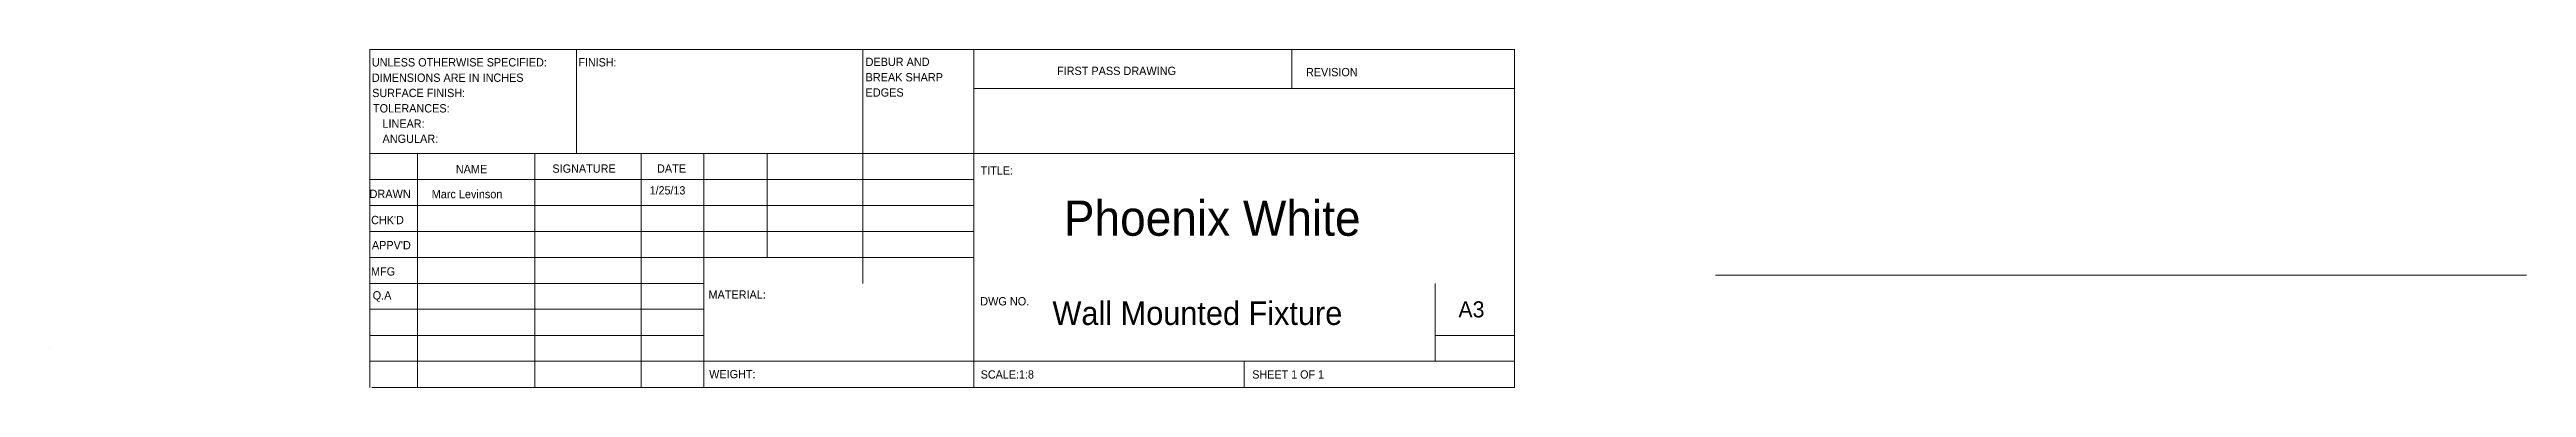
# Model space of a CAD drawing. Header units: inches. Extents: x -6.6 to 9.3, y -8.7 to 9.
# Drawn here: x -6.63 to 9.31, y -8.74 to -6.56 of the extents above.
import ezdxf

# ---------------------------------------------------------------- set-up
doc = ezdxf.new("R2010")
doc.units = ezdxf.units.IN
doc.header["$MEASUREMENT"] = 0
doc.layers.add('Layer 1', color=7, linetype='Continuous')

# ---------------------------------------------------------------- blocks, each defined once
blk = doc.blocks.new('block 2')
at = {"layer": 'Layer 1', "color": 7, "true_color": 0xffffff, "insert": (-0.102, -7.765), "char_height": 0.22667, "attachment_point": 7}
blk.add_mtext('\\fCentury Gothic|b0|i0|c0|p34;\\W0.977546;Phoenix White', dxfattribs=at)
blk = doc.blocks.new('block 3')
at = {"layer": 'Layer 1', "color": 7, "true_color": 0xffffff, "insert": (-0.175, -8.338), "char_height": 0.15111, "attachment_point": 7}
blk.add_mtext('\\fCentury Gothic|b0|i0|c0|p34;\\W0.977221;Wall Mounted Fixture', dxfattribs=at)
blk = doc.blocks.new('block 4')
at = {"layer": 'Layer 1', "color": 7, "true_color": 0xffffff, "insert": (-2.768, -7.497), "char_height": 0.05349, "attachment_point": 7}
blk.add_mtext('\\fCentury Gothic|b0|i0|c0|p34;\\W0.962983;1/25/13', dxfattribs=at)
blk = doc.blocks.new('block 5')
at = {"layer": 'Layer 1', "color": 7, "true_color": 0xffffff, "insert": (-4.171, -7.521), "char_height": 0.05349, "attachment_point": 7}
blk.add_mtext('\\fCentury Gothic|b0|i0|c0|p34;\\W0.978397;Marc Levinson', dxfattribs=at)
blk = doc.blocks.new('block 6')
at = {"layer": 'Layer 1', "color": 7, "true_color": 0xffffff, "insert": (-2.385, -8.68), "char_height": 0.05349, "attachment_point": 7}
blk.add_mtext('\\fCentury Gothic|b0|i0|c0|p34;\\W0.975629;WEIGHT: ', dxfattribs=at)
blk = doc.blocks.new('block 7')
at = {"layer": 'Layer 1', "color": 7, "true_color": 0xffffff, "insert": (2.438, -8.289), "char_height": 0.10389, "attachment_point": 7}
blk.add_mtext('\\fCentury Gothic|b0|i0|c0|p34;\\W0.988533;A3', dxfattribs=at)
blk = doc.blocks.new('block 8')
at = {"layer": 'Layer 1', "color": 7, "true_color": 0xffffff, "insert": (1.111, -8.682), "char_height": 0.05354, "attachment_point": 7}
blk.add_mtext('\\fCentury Gothic|b0|i0|c0|p34;\\W0.968579;SHEET 1 OF 1', dxfattribs=at)
blk = doc.blocks.new('block 9')
at = {"layer": 'Layer 1', "color": 7, "true_color": 0xffffff, "insert": (-0.637, -8.682), "char_height": 0.05354, "attachment_point": 7}
blk.add_mtext('\\fCentury Gothic|b0|i0|c0|p34;\\W0.967371;SCALE:1:8', dxfattribs=at)
blk = doc.blocks.new('block 10')
at = {"layer": 'Layer 1', "color": 7, "true_color": 0xffffff, "insert": (-0.64, -8.211), "char_height": 0.05354, "attachment_point": 7}
blk.add_mtext('\\fCentury Gothic|b0|i0|c0|p34;\\W0.979211;DWG NO.', dxfattribs=at)
blk = doc.blocks.new('block 11')
at = {"layer": 'Layer 1', "color": 7, "true_color": 0xffffff, "insert": (-0.637, -7.368), "char_height": 0.05354, "attachment_point": 7}
blk.add_mtext('\\fCentury Gothic|b0|i0|c0|p34;\\W0.967455;TITLE:', dxfattribs=at)
blk = doc.blocks.new('block 12')
at = {"layer": 'Layer 1', "color": 7, "true_color": 0xffffff, "insert": (1.457, -6.736), "char_height": 0.05354, "attachment_point": 7}
blk.add_mtext('\\fCentury Gothic|b0|i0|c0|p34;\\W0.971326;REVISION', dxfattribs=at)
blk = doc.blocks.new('block 13')
at = {"layer": 'Layer 1', "color": 7, "true_color": 0xffffff, "insert": (-0.146, -6.728), "char_height": 0.05354, "attachment_point": 7}
blk.add_mtext('\\fCentury Gothic|b0|i0|c0|p34;\\W0.978033;FIRST PASS DRAWING', dxfattribs=at)
blk = doc.blocks.new('block 14')
at = {"layer": 'Layer 1', "color": 7, "true_color": 0xffffff, "insert": (-2.389, -8.167), "char_height": 0.05354, "attachment_point": 7}
blk.add_mtext('\\fCentury Gothic|b0|i0|c0|p34;\\W0.976257;MATERIAL:', dxfattribs=at)
blk = doc.blocks.new('block 15')
at = {"layer": 'Layer 1', "color": 7, "true_color": 0xffffff, "insert": (-2.721, -7.356), "char_height": 0.05354, "attachment_point": 7}
blk.add_mtext('\\fCentury Gothic|b0|i0|c0|p34;\\W0.982415;DATE', dxfattribs=at)
blk = doc.blocks.new('block 16')
at = {"layer": 'Layer 1', "color": 7, "true_color": 0xffffff, "insert": (-3.394, -7.357), "char_height": 0.05354, "attachment_point": 7}
blk.add_mtext('\\fCentury Gothic|b0|i0|c0|p34;\\W0.97541;SIGNATURE', dxfattribs=at)
blk = doc.blocks.new('block 17')
at = {"layer": 'Layer 1', "color": 7, "true_color": 0xffffff, "insert": (-4.016, -7.359), "char_height": 0.05354, "attachment_point": 7}
blk.add_mtext('\\fCentury Gothic|b0|i0|c0|p34;\\W0.98044;NAME', dxfattribs=at)
blk = doc.blocks.new('block 18')
at = {"layer": 'Layer 1', "color": 7, "true_color": 0xffffff, "insert": (-1.378, -6.67), "char_height": 0.05354, "attachment_point": 7}
blk.add_mtext('\\fCentury Gothic|b0|i0|c0|p34;\\W0.976696;DEBUR AND ', dxfattribs=at)
blk = doc.blocks.new('block 19')
at = {"layer": 'Layer 1', "color": 7, "true_color": 0xffffff, "insert": (-1.378, -6.769), "char_height": 0.05354, "attachment_point": 7}
blk.add_mtext('\\fCentury Gothic|b0|i0|c0|p34;\\W0.978445;BREAK SHARP ', dxfattribs=at)
blk = doc.blocks.new('block 20')
at = {"layer": 'Layer 1', "color": 7, "true_color": 0xffffff, "insert": (-1.378, -6.867), "char_height": 0.05354, "attachment_point": 7}
blk.add_mtext('\\fCentury Gothic|b0|i0|c0|p34;\\W0.977746;EDGES', dxfattribs=at)
blk = doc.blocks.new('block 21')
at = {"layer": 'Layer 1', "color": 7, "true_color": 0xffffff, "insert": (-3.226, -6.673), "char_height": 0.05354, "attachment_point": 7}
blk.add_mtext('\\fCentury Gothic|b0|i0|c0|p34;\\W0.95926;FINISH:', dxfattribs=at)
blk = doc.blocks.new('block 22')
at = {"layer": 'Layer 1', "color": 7, "true_color": 0xffffff, "insert": (-4.556, -6.673), "char_height": 0.05354, "attachment_point": 7}
blk.add_mtext('\\fCentury Gothic|b0|i0|c0|p34;\\W0.97281;UNLESS OTHERWISE SPECIFIED:', dxfattribs=at)
blk = doc.blocks.new('block 23')
at = {"layer": 'Layer 1', "color": 7, "true_color": 0xffffff, "insert": (-4.556, -6.772), "char_height": 0.05354, "attachment_point": 7}
blk.add_mtext('\\fCentury Gothic|b0|i0|c0|p34;\\W0.9737;DIMENSIONS ARE IN INCHES', dxfattribs=at)
blk = doc.blocks.new('block 24')
at = {"layer": 'Layer 1', "color": 7, "true_color": 0xffffff, "insert": (-4.554, -6.87), "char_height": 0.05354, "attachment_point": 7}
blk.add_mtext('\\fCentury Gothic|b0|i0|c0|p34;\\W0.970346;SURFACE FINISH:', dxfattribs=at)
blk = doc.blocks.new('block 25')
at = {"layer": 'Layer 1', "color": 7, "true_color": 0xffffff, "insert": (-4.549, -6.969), "char_height": 0.05354, "attachment_point": 7}
blk.add_mtext('\\fCentury Gothic|b0|i0|c0|p34;\\W0.976381;TOLERANCES:', dxfattribs=at)
blk = doc.blocks.new('block 26')
at = {"layer": 'Layer 1', "color": 7, "true_color": 0xffffff, "insert": (-4.546, -7.067), "char_height": 0.05354, "attachment_point": 7}
blk.add_mtext('\\fCentury Gothic|b0|i0|c0|p34;\\W0.973956;   LINEAR:', dxfattribs=at)
blk = doc.blocks.new('block 27')
at = {"layer": 'Layer 1', "color": 7, "true_color": 0xffffff, "insert": (-4.546, -7.165), "char_height": 0.05354, "attachment_point": 7}
blk.add_mtext('\\fCentury Gothic|b0|i0|c0|p34;\\W0.979307;   ANGULAR:', dxfattribs=at)
blk = doc.blocks.new('block 28')
at = {"layer": 'Layer 1', "color": 7, "true_color": 0xffffff, "insert": (-4.551, -8.187), "char_height": 0.05354, "attachment_point": 7}
blk.add_mtext('\\fCentury Gothic|b0|i0|c0|p34;\\W0.978627;Q.A', dxfattribs=at)
blk = doc.blocks.new('block 29')
at = {"layer": 'Layer 1', "color": 7, "true_color": 0xffffff, "insert": (-4.562, -8.019), "char_height": 0.05354, "attachment_point": 7}
blk.add_mtext('\\fCentury Gothic|b0|i0|c0|p34;\\W0.980969;MFG', dxfattribs=at)
blk = doc.blocks.new('block 30')
at = {"layer": 'Layer 1', "color": 7, "true_color": 0xffffff, "insert": (-4.556, -7.849), "char_height": 0.05354, "attachment_point": 7}
blk.add_mtext("\\fCentury Gothic|b0|i0|c0|p34;\\W0.976381;APPV'D", dxfattribs=at)
blk = doc.blocks.new('block 31')
at = {"layer": 'Layer 1', "color": 7, "true_color": 0xffffff, "insert": (-4.561, -7.688), "char_height": 0.05354, "attachment_point": 7}
blk.add_mtext("\\fCentury Gothic|b0|i0|c0|p34;\\W0.972668;CHK'D", dxfattribs=at)
blk = doc.blocks.new('block 32')
at = {"layer": 'Layer 1', "color": 7, "true_color": 0xffffff, "insert": (-4.571, -7.519), "char_height": 0.05354, "attachment_point": 7}
blk.add_mtext('\\fCentury Gothic|b0|i0|c0|p34;\\W0.979979;DRAWN', dxfattribs=at)
blk = doc.blocks.new('block 33')
at = {"layer": 'Layer 1', "color": 9, "lineweight": 18, "true_color": 0xc0c0c0}
blk.add_lwpolyline([(2.8, -8.738), (2.8, -6.563)], dxfattribs=at)
blk = doc.blocks.new('block 34')
at = {"layer": 'Layer 1', "color": 9, "lineweight": 18, "true_color": 0xc0c0c0}
blk.add_lwpolyline([(-4.57, -8.541), (-4.57, -8.541)], dxfattribs=at)
blk = doc.blocks.new('block 35')
at = {"layer": 'Layer 1', "color": 9, "lineweight": 18, "true_color": 0xc0c0c0}
blk.add_lwpolyline([(-6.631, -8.488), (-6.631, -8.488)], dxfattribs=at)
blk = doc.blocks.new('block 36')
at = {"layer": 'Layer 1', "color": 9, "lineweight": 18, "true_color": 0xc0c0c0}
blk.add_lwpolyline([(-4.557, -8.738), (2.8, -8.738)], dxfattribs=at)
blk = doc.blocks.new('block 37')
at = {"layer": 'Layer 1', "color": 9, "lineweight": 18, "true_color": 0xc0c0c0}
blk.add_lwpolyline([(2.8, -8.404), (2.288, -8.404)], dxfattribs=at)
blk = doc.blocks.new('block 38')
at = {"layer": 'Layer 1', "color": 9, "lineweight": 18, "true_color": 0xc0c0c0}
blk.add_lwpolyline([(2.8, -6.813), (-0.681, -6.813)], dxfattribs=at)
blk = doc.blocks.new('block 39')
at = {"layer": 'Layer 1', "color": 9, "lineweight": 18, "true_color": 0xc0c0c0}
blk.add_lwpolyline([(2.288, -8.57), (2.288, -8.069)], dxfattribs=at)
blk = doc.blocks.new('block 40')
at = {"layer": 'Layer 1', "color": 9, "lineweight": 18, "true_color": 0xc0c0c0}
blk.add_lwpolyline([(1.366, -6.813), (1.366, -6.563)], dxfattribs=at)
blk = doc.blocks.new('block 41')
at = {"layer": 'Layer 1', "color": 9, "lineweight": 18, "true_color": 0xc0c0c0}
blk.add_lwpolyline([(1.059, -8.738), (1.059, -8.57)], dxfattribs=at)
blk = doc.blocks.new('block 42')
at = {"layer": 'Layer 1', "color": 9, "lineweight": 18, "true_color": 0xc0c0c0}
blk.add_lwpolyline([(-0.681, -6.563), (-0.681, -8.738)], dxfattribs=at)
blk = doc.blocks.new('block 43')
at = {"layer": 'Layer 1', "color": 9, "lineweight": 18, "true_color": 0xc0c0c0}
blk.add_lwpolyline([(4.094, -8.016), (9.313, -8.016)], dxfattribs=at)
blk = doc.blocks.new('block 44')
at = {"layer": 'Layer 1', "color": 9, "lineweight": 18, "true_color": 0xc0c0c0}
blk.add_lwpolyline([(-2.42, -8.069), (-4.57, -8.069)], dxfattribs=at)
blk = doc.blocks.new('block 45')
at = {"layer": 'Layer 1', "color": 9, "lineweight": 18, "true_color": 0xc0c0c0}
blk.add_lwpolyline([(-2.42, -8.235), (-4.57, -8.235)], dxfattribs=at)
blk = doc.blocks.new('block 46')
at = {"layer": 'Layer 1', "color": 9, "lineweight": 18, "true_color": 0xc0c0c0}
blk.add_lwpolyline([(-1.396, -6.563), (-1.396, -8.069)], dxfattribs=at)
blk = doc.blocks.new('block 47')
at = {"layer": 'Layer 1', "color": 9, "lineweight": 18, "true_color": 0xc0c0c0}
blk.add_lwpolyline([(-2.42, -8.404), (-4.57, -8.404)], dxfattribs=at)
blk = doc.blocks.new('block 48')
at = {"layer": 'Layer 1', "color": 9, "lineweight": 18, "true_color": 0xc0c0c0}
blk.add_lwpolyline([(-2.012, -7.901), (-2.012, -7.233)], dxfattribs=at)
blk = doc.blocks.new('block 49')
at = {"layer": 'Layer 1', "color": 9, "lineweight": 18, "true_color": 0xc0c0c0}
blk.add_lwpolyline([(-2.823, -7.233), (-2.823, -8.738)], dxfattribs=at)
blk = doc.blocks.new('block 50')
at = {"layer": 'Layer 1', "color": 9, "lineweight": 18, "true_color": 0xc0c0c0}
blk.add_lwpolyline([(-3.239, -7.233), (-3.239, -6.563)], dxfattribs=at)
blk = doc.blocks.new('block 51')
at = {"layer": 'Layer 1', "color": 9, "lineweight": 18, "true_color": 0xc0c0c0}
blk.add_lwpolyline([(-4.263, -7.233), (-4.263, -8.738)], dxfattribs=at)
blk = doc.blocks.new('block 52')
at = {"layer": 'Layer 1', "color": 9, "lineweight": 18, "true_color": 0xc0c0c0}
blk.add_lwpolyline([(-4.57, -6.563), (-4.57, -8.738)], dxfattribs=at)
blk = doc.blocks.new('block 53')
at = {"layer": 'Layer 1', "color": 9, "lineweight": 18, "true_color": 0xc0c0c0}
blk.add_lwpolyline([(-2.42, -8.738), (-2.42, -7.233)], dxfattribs=at)
blk = doc.blocks.new('block 54')
at = {"layer": 'Layer 1', "color": 9, "lineweight": 18, "true_color": 0xc0c0c0}
blk.add_lwpolyline([(-0.681, -7.399), (-4.57, -7.399)], dxfattribs=at)
blk = doc.blocks.new('block 55')
at = {"layer": 'Layer 1', "color": 9, "lineweight": 18, "true_color": 0xc0c0c0}
blk.add_lwpolyline([(-0.681, -7.566), (-4.57, -7.566)], dxfattribs=at)
blk = doc.blocks.new('block 56')
at = {"layer": 'Layer 1', "color": 9, "lineweight": 18, "true_color": 0xc0c0c0}
blk.add_lwpolyline([(-0.681, -7.734), (-4.57, -7.734)], dxfattribs=at)
blk = doc.blocks.new('block 57')
at = {"layer": 'Layer 1', "color": 9, "lineweight": 18, "true_color": 0xc0c0c0}
blk.add_lwpolyline([(-0.681, -7.901), (-4.57, -7.901)], dxfattribs=at)
blk = doc.blocks.new('block 58')
at = {"layer": 'Layer 1', "color": 9, "lineweight": 18, "true_color": 0xc0c0c0}
blk.add_lwpolyline([(-3.507, -7.233), (-3.507, -8.738)], dxfattribs=at)
blk = doc.blocks.new('block 59')
at = {"layer": 'Layer 1', "color": 9, "lineweight": 18, "true_color": 0xc0c0c0}
blk.add_lwpolyline([(2.604, -6.563), (2.604, -6.563)], dxfattribs=at)
blk = doc.blocks.new('block 61')
at = {"layer": 'Layer 1', "color": 9, "lineweight": 18, "true_color": 0xc0c0c0}
blk.add_lwpolyline([(-4.57, -6.563), (2.8, -6.563)], dxfattribs=at)
blk = doc.blocks.new('block 62')
at = {"layer": 'Layer 1', "color": 9, "lineweight": 18, "true_color": 0xc0c0c0}
blk.add_lwpolyline([(2.8, -7.233), (-4.57, -7.233)], dxfattribs=at)
blk = doc.blocks.new('block 63')
at = {"layer": 'Layer 1', "color": 9, "lineweight": 18, "true_color": 0xc0c0c0}
blk.add_lwpolyline([(-4.57, -8.57), (2.8, -8.57)], dxfattribs=at)

msp = doc.modelspace()

# ---------------------------------------------------------------- block references
at = {"layer": 'Layer 1'}
for name in ['block 52', 'block 61', 'block 22', 'block 50', 'block 21', 'block 46', 'block 18', 'block 42', 'block 13', 'block 40', 'block 12', 'block 59', 'block 33', 'block 23', 'block 24', 'block 19', 'block 20', 'block 38', 'block 25', 'block 26', 'block 27', 'block 62', 'block 51', 'block 17', 'block 58', 'block 16', 'block 49', 'block 15', 'block 53', 'block 48', 'block 11', 'block 54', 'block 32', 'block 5', 'block 4', 'block 55', 'block 31', 'block 2', 'block 56', 'block 30', 'block 57', 'block 29', 'block 44', 'block 28', 'block 14', 'block 39', 'block 43', 'block 45', 'block 10', 'block 3', 'block 7', 'block 47', 'block 37', 'block 35', 'block 34', 'block 63', 'block 41', 'block 36', 'block 6', 'block 9', 'block 8']:
    msp.add_blockref(name, (0, 0), dxfattribs=at)

doc.saveas('drawing.dxf')
